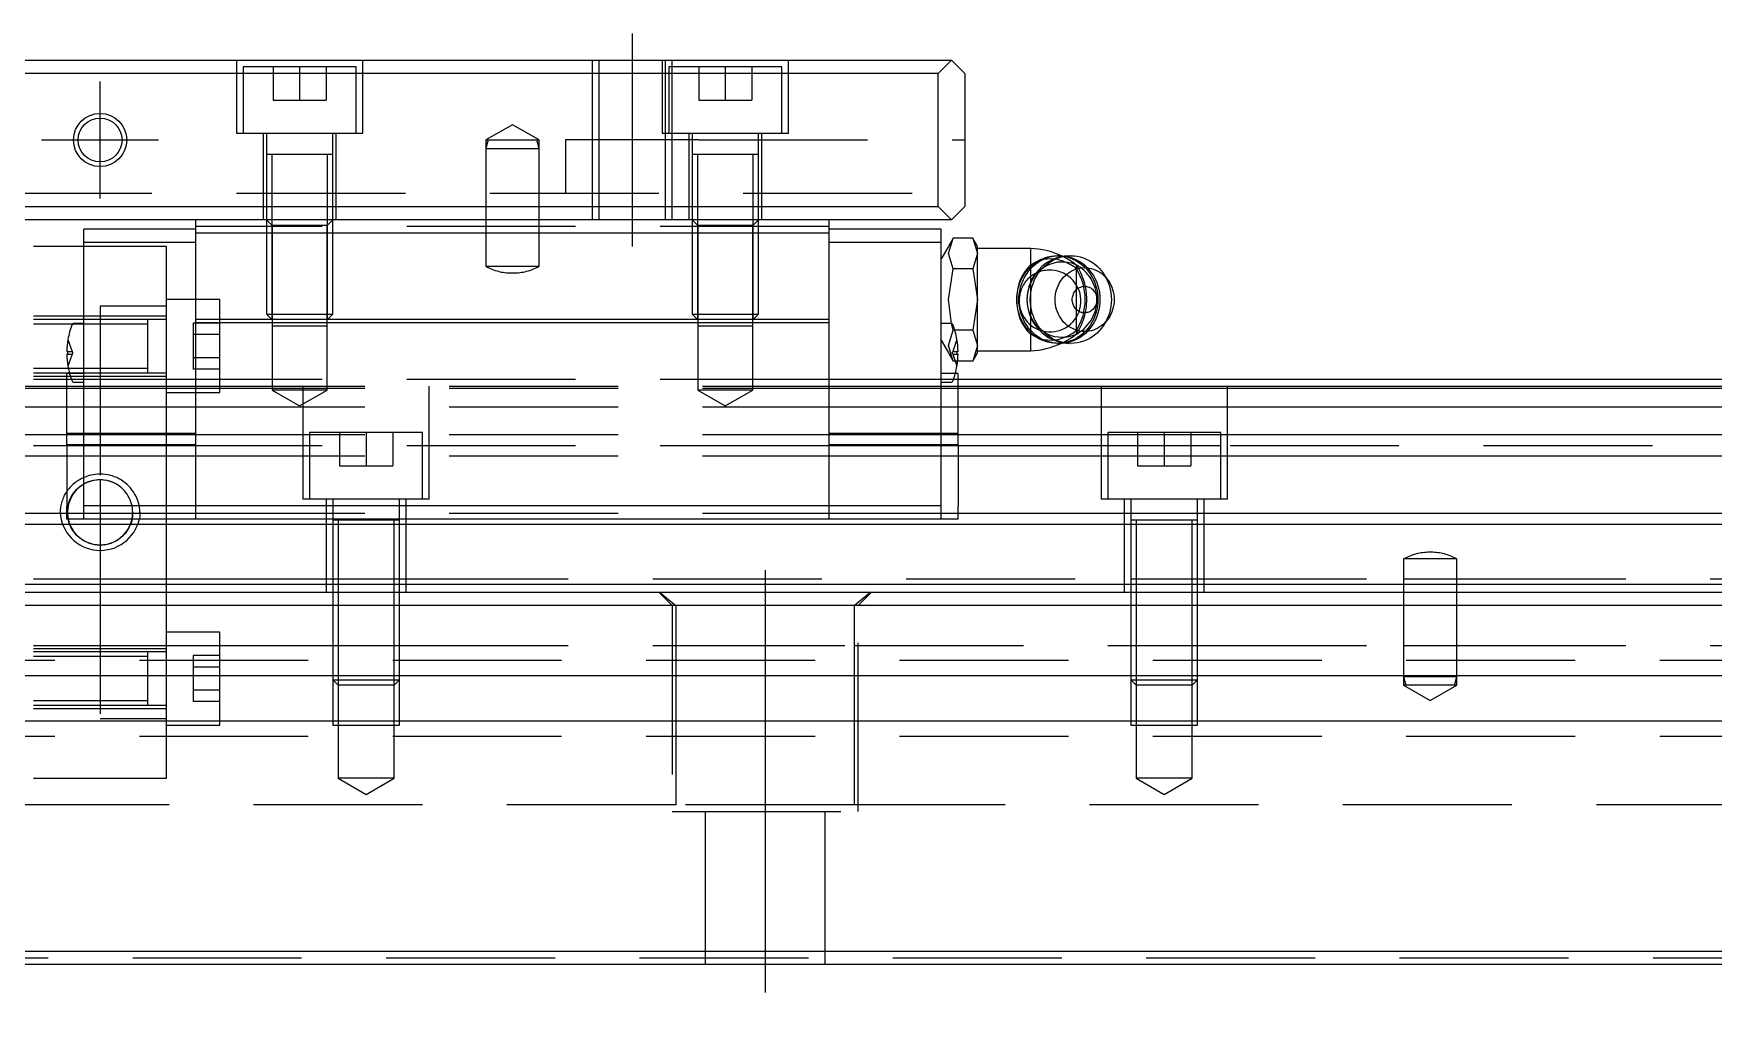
# Model space of a CAD drawing. Extents: x -12 to 975, y -341 to 120.
# Drawn here: x 355 to 481.3, y -318.2 to -245 of the extents above; entities that cross this region are included whole.
import ezdxf

# ---------------------------------------------------------------- set-up
doc = ezdxf.new("R2010")
doc.units = 0
doc.linetypes.add('CENTER', pattern=[50.8, 31.75, -6.35, 6.35, -6.35])
doc.linetypes.add('DASHED', pattern=[19.05, 12.7, -6.35])
doc.layers.get('0').update_dxf_attribs({"linetype": 'CONTINUOUS'})
doc.layers.add('CENTER', color=1, linetype='CENTER')

msp = doc.modelspace()

# ---------------------------------------------------------------- linework, layer by layer
at = {"color": 7, "linetype": 'CONTINUOUS'}
for p, q in [((276, -247.04), (424, -247.04)), ((424, -247.04), (423, -248.04)), ((425, -248.04), (424, -247.04)), ((423, -248.04), (277, -248.04)), ((423, -258.04), (423, -248.04)), ((425, -248.04), (425, -258.04)), ((377.5, -254.14), (372.5, -254.14)), ((277, -258.04), (423, -258.04)), ((423, -258.04), (424, -259.04)), ((424, -259.04), (425, -258.04)), ((424, -259.04), (276, -259.04)), ((367.2, -259.74), (358.77, -259.74)), ((358.77, -260.74), (358.77, -259.74)), ((367.2, -260.04), (367.2, -259.04)), ((367.2, -266.54), (367.2, -260.04)), ((414.8, -260.04), (367.2, -260.04)), ((414.8, -260.04), (414.8, -259.04)), ((423.23, -259.74), (414.8, -259.74)), ((414.8, -266.54), (414.8, -260.04)), ((423.23, -260.74), (423.23, -259.74)), ((358.77, -261.04), (355, -261.04)), ((358.77, -280.54), (358.77, -260.74)), ((367.2, -260.74), (358.77, -260.74)), ((423.23, -260.74), (414.8, -260.74)), ((423.23, -280.54), (423.23, -260.74)), ((423.78, -261.04), (423.23, -261.98)), ((424.13, -260.42), (423.78, -261.04)), ((423.78, -261.58), (424.13, -260.42)), ((425.6, -260.42), (424.13, -260.42)), ((425.6, -260.42), (425.6, -260.42)), ((425.96, -261.04), (425.6, -260.42)), ((425.6, -260.42), (425.96, -261.58)), ((425.96, -261.58), (425.96, -261.04)), ((429.96, -261.19), (425.96, -261.19)), ((429.96, -262.43), (429.96, -261.19)), ((424.13, -262.73), (423.78, -261.58)), ((425.96, -261.58), (425.6, -262.73)), ((425.96, -265.04), (425.96, -261.58)), ((429.81, -262.71), (429.99, -262.53)), ((430.72, -262.03), (429.96, -262.43)), ((429.97, -262.71), (430.14, -262.53)), ((429.99, -262.53), (430.18, -262.37)), ((430.14, -262.53), (430.33, -262.37)), ((430.18, -262.37), (430.38, -262.23)), ((430.33, -262.37), (430.53, -262.23)), ((430.38, -262.23), (430.58, -262.1)), ((430.53, -262.23), (430.74, -262.1)), ((430.58, -262.1), (430.8, -261.99)), ((430.74, -262.1), (430.96, -261.99)), ((430.8, -261.99), (431.03, -261.9)), ((430.83, -262.71), (431, -262.53)), ((430.96, -261.99), (431.18, -261.9)), ((431, -262.53), (431.19, -262.37)), ((431.03, -261.9), (431.26, -261.83)), ((431.18, -261.9), (431.41, -261.83)), ((431.19, -262.37), (431.39, -262.23)), ((431.26, -261.83), (431.49, -261.78)), ((431.39, -262.23), (431.6, -262.1)), ((431.41, -261.83), (431.64, -261.78)), ((431.49, -261.78), (431.73, -261.75)), ((431.6, -262.1), (431.81, -261.99)), ((431.64, -261.78), (431.88, -261.75)), ((431.73, -261.75), (431.97, -261.74)), ((431.81, -261.99), (432.04, -261.9)), ((431.88, -261.75), (432.12, -261.74)), ((432.12, -261.74), (431.97, -261.74)), ((432.04, -261.9), (432.27, -261.83)), ((432.12, -261.74), (432.53, -261.77)), ((432.27, -261.83), (432.5, -261.78)), ((432.5, -261.78), (432.74, -261.75)), ((432.74, -261.75), (432.98, -261.74)), ((432.98, -261.74), (433.22, -261.75)), ((433.22, -261.75), (433.45, -261.78)), ((433.45, -261.78), (433.69, -261.83)), ((433.49, -262.71), (433.66, -262.67)), ((433.66, -262.67), (433.83, -262.65)), ((433.69, -261.83), (433.92, -261.9)), ((433.83, -262.65), (434, -262.64)), ((433.92, -261.9), (434.14, -261.99)), ((434, -262.64), (434.18, -262.65)), ((434.14, -261.99), (434.36, -262.09)), ((434.18, -262.65), (434.35, -262.67)), ((434.35, -262.67), (434.52, -262.7)), ((434.36, -262.09), (434.56, -262.22)), ((434.56, -262.22), (434.76, -262.36)), ((434.76, -262.36), (434.95, -262.52)), ((434.95, -262.52), (435.12, -262.69)), ((423.78, -265.04), (424.13, -262.73)), ((425.6, -262.73), (424.13, -262.73)), ((425.6, -262.73), (425.96, -265.04)), ((429.07, -264.02), (429.15, -263.78)), ((429.15, -263.78), (429.25, -263.54)), ((429.22, -264.02), (429.31, -263.78)), ((429.25, -263.54), (429.37, -263.32)), ((429.31, -263.78), (429.41, -263.54)), ((429.37, -263.32), (429.5, -263.1)), ((429.41, -263.54), (429.52, -263.32)), ((429.5, -263.1), (429.65, -262.9)), ((429.52, -263.32), (429.66, -263.1)), ((429.65, -262.9), (429.81, -262.71)), ((429.66, -263.1), (429.8, -262.9)), ((429.8, -262.9), (429.97, -262.71)), ((430.08, -264.02), (430.16, -263.78)), ((430.16, -263.78), (430.26, -263.54)), ((430.26, -263.54), (430.38, -263.32)), ((430.38, -263.32), (430.51, -263.1)), ((430.51, -263.1), (430.66, -262.9)), ((430.66, -262.9), (430.83, -262.71)), ((432.04, -263.95), (432.12, -263.79)), ((432.12, -263.79), (432.22, -263.63)), ((432.22, -263.63), (432.33, -263.49)), ((432.33, -263.49), (432.44, -263.35)), ((432.44, -263.35), (432.57, -263.22)), ((432.57, -263.22), (432.71, -263.1)), ((432.71, -263.1), (432.85, -263)), ((432.85, -263), (433, -262.91)), ((433, -262.91), (433.16, -262.83)), ((433.16, -262.83), (433.32, -262.76)), ((433.32, -262.76), (433.49, -262.71)), ((434.52, -262.7), (434.69, -262.75)), ((434.69, -262.75), (434.85, -262.82)), ((434.85, -262.82), (435.01, -262.9)), ((435.01, -262.9), (435.16, -262.99)), ((435.12, -262.69), (435.29, -262.88)), ((435.16, -262.99), (435.31, -263.09)), ((435.29, -262.88), (435.44, -263.08)), ((435.31, -263.09), (435.44, -263.2)), ((435.8, -263.62), (435.44, -263.08)), ((435.44, -263.2), (435.57, -263.33)), ((435.57, -263.33), (435.69, -263.47)), ((435.69, -263.47), (435.8, -263.62)), ((435.8, -263.62), (435.9, -263.77)), ((435.9, -263.77), (435.98, -263.94)), ((435.98, -263.94), (436.06, -264.11)), ((424, -266.84), (423.78, -265.04)), ((425.96, -265.04), (425.6, -267.35)), ((425.96, -268.5), (425.96, -265.04)), ((428.92, -265.04), (428.93, -264.78)), ((428.93, -265.3), (428.92, -265.04)), ((428.93, -264.78), (428.96, -264.52)), ((428.96, -264.52), (429, -264.27)), ((429, -264.27), (429.07, -264.02)), ((429.07, -265.04), (429.08, -264.78)), ((429.08, -265.3), (429.07, -265.04)), ((429.08, -264.78), (429.11, -264.52)), ((429.11, -264.52), (429.16, -264.27)), ((429.16, -264.27), (429.22, -264.02)), ((429.93, -265.04), (429.94, -264.78)), ((429.94, -265.3), (429.93, -265.04)), ((429.94, -264.78), (429.97, -264.52)), ((429.97, -264.52), (430.02, -264.27)), ((430.02, -264.27), (430.08, -264.02)), ((431.8, -264.85), (431.82, -264.67)), ((431.8, -265.04), (431.8, -264.85)), ((431.8, -265.23), (431.8, -265.04)), ((431.82, -264.67), (431.86, -264.48)), ((431.86, -264.48), (431.91, -264.3)), ((431.91, -264.3), (431.97, -264.12)), ((431.97, -264.12), (432.04, -263.95)), ((433.09, -264.95), (433.1, -264.87)), ((433.09, -265.04), (433.09, -264.95)), ((433.09, -265.13), (433.09, -265.04)), ((433.1, -265.21), (433.09, -265.13)), ((433.1, -264.87), (433.12, -264.78)), ((433.12, -264.78), (433.15, -264.7)), ((433.15, -264.7), (433.18, -264.62)), ((433.18, -264.62), (433.21, -264.54)), ((433.21, -264.54), (433.26, -264.47)), ((433.26, -264.47), (433.31, -264.4)), ((433.31, -264.4), (433.36, -264.33)), ((433.36, -264.33), (433.42, -264.27)), ((433.42, -264.27), (433.48, -264.22)), ((433.48, -264.22), (433.55, -264.17)), ((433.55, -264.17), (433.62, -264.13)), ((433.62, -264.13), (433.7, -264.1)), ((433.7, -264.1), (433.78, -264.07)), ((433.78, -264.07), (433.85, -264.06)), ((433.85, -264.06), (433.93, -264.04)), ((433.93, -264.04), (434.01, -264.04)), ((434.01, -264.04), (434.1, -264.04)), ((434.1, -264.04), (434.18, -264.06)), ((434.18, -264.06), (434.25, -264.07)), ((434.25, -264.07), (434.33, -264.1)), ((434.33, -264.1), (434.41, -264.13)), ((434.41, -264.13), (434.48, -264.17)), ((434.48, -264.17), (434.54, -264.22)), ((434.54, -264.22), (434.61, -264.27)), ((434.61, -264.27), (434.67, -264.33)), ((434.67, -264.33), (434.72, -264.4)), ((434.72, -264.4), (434.77, -264.47)), ((434.77, -264.47), (434.81, -264.54)), ((434.81, -264.54), (434.85, -264.62)), ((434.85, -264.62), (434.88, -264.7)), ((434.88, -264.7), (434.91, -264.78)), ((434.91, -264.78), (434.92, -264.87)), ((434.92, -264.87), (434.94, -264.95)), ((434.94, -265.13), (434.92, -265.21)), ((434.94, -264.95), (434.94, -265.04)), ((434.94, -265.04), (434.94, -265.13)), ((436.06, -264.11), (436.12, -264.29)), ((436.12, -264.29), (436.17, -264.47)), ((436.17, -264.47), (436.2, -264.66)), ((436.2, -264.66), (436.23, -264.85)), ((436.23, -264.85), (436.23, -265.04)), ((436.23, -265.04), (436.23, -265.23)), ((428.96, -265.56), (428.93, -265.3)), ((429, -265.81), (428.96, -265.56)), ((429.07, -266.06), (429, -265.81)), ((429.15, -266.3), (429.07, -266.06)), ((429.11, -265.56), (429.08, -265.3)), ((429.16, -265.81), (429.11, -265.56)), ((429.25, -266.54), (429.15, -266.3)), ((429.22, -266.06), (429.16, -265.81)), ((429.31, -266.3), (429.22, -266.06)), ((429.41, -266.54), (429.31, -266.3)), ((429.97, -265.56), (429.94, -265.3)), ((430.02, -265.81), (429.97, -265.56)), ((430.08, -266.06), (430.02, -265.81)), ((430.16, -266.3), (430.08, -266.06)), ((430.26, -266.54), (430.16, -266.3)), ((431.82, -265.41), (431.8, -265.23)), ((431.86, -265.6), (431.82, -265.41)), ((431.91, -265.78), (431.86, -265.6)), ((431.97, -265.96), (431.91, -265.78)), ((432.04, -266.13), (431.97, -265.96)), ((432.12, -266.29), (432.04, -266.13)), ((432.22, -266.45), (432.12, -266.29)), ((432.33, -266.59), (432.22, -266.45)), ((433.12, -265.3), (433.1, -265.21)), ((433.15, -265.38), (433.12, -265.3)), ((433.18, -265.46), (433.15, -265.38)), ((433.21, -265.54), (433.18, -265.46)), ((433.26, -265.61), (433.21, -265.54)), ((433.31, -265.68), (433.26, -265.61)), ((433.36, -265.75), (433.31, -265.68)), ((433.42, -265.81), (433.36, -265.75)), ((433.48, -265.86), (433.42, -265.81)), ((433.55, -265.91), (433.48, -265.86)), ((433.62, -265.95), (433.55, -265.91)), ((433.7, -265.98), (433.62, -265.95)), ((433.78, -266.01), (433.7, -265.98)), ((433.85, -266.02), (433.78, -266.01)), ((433.93, -266.04), (433.85, -266.02)), ((434.01, -266.04), (433.93, -266.04)), ((434.1, -266.04), (434.01, -266.04)), ((434.18, -266.02), (434.1, -266.04)), ((434.25, -266.01), (434.18, -266.02)), ((434.33, -265.98), (434.25, -266.01)), ((434.41, -265.95), (434.33, -265.98)), ((434.48, -265.91), (434.41, -265.95)), ((434.54, -265.86), (434.48, -265.91)), ((434.61, -265.81), (434.54, -265.86)), ((434.67, -265.75), (434.61, -265.81)), ((434.72, -265.68), (434.67, -265.75)), ((434.77, -265.61), (434.72, -265.68)), ((434.81, -265.54), (434.77, -265.61)), ((434.85, -265.46), (434.81, -265.54)), ((434.88, -265.38), (434.85, -265.46)), ((434.91, -265.3), (434.88, -265.38)), ((434.92, -265.21), (434.91, -265.3)), ((435.44, -267), (435.8, -266.46)), ((435.8, -266.46), (435.69, -266.61)), ((435.9, -266.31), (435.8, -266.46)), ((435.98, -266.14), (435.9, -266.31)), ((436.06, -265.97), (435.98, -266.14)), ((436.12, -265.79), (436.06, -265.97)), ((436.17, -265.61), (436.12, -265.79)), ((436.2, -265.42), (436.17, -265.61)), ((436.23, -265.23), (436.2, -265.42)), ((358.77, -266.84), (357.99, -266.84)), ((367.2, -266.79), (367.2, -266.54)), ((414.8, -266.54), (367.2, -266.54)), ((367.2, -280.54), (367.2, -266.79)), ((414.8, -266.79), (367.2, -266.79)), ((414.8, -266.79), (414.8, -266.54)), ((414.8, -280.54), (414.8, -266.79)), ((424.01, -266.84), (423.23, -266.84)), ((425.6, -267.35), (424.26, -267.35)), ((425.6, -267.35), (425.96, -268.5)), ((429.37, -266.76), (429.25, -266.54)), ((429.5, -266.98), (429.37, -266.76)), ((429.52, -266.76), (429.41, -266.54)), ((429.65, -267.18), (429.5, -266.98)), ((429.66, -266.98), (429.52, -266.76)), ((429.81, -267.37), (429.65, -267.18)), ((429.8, -267.18), (429.66, -266.98)), ((429.97, -267.37), (429.8, -267.18)), ((429.99, -267.55), (429.81, -267.37)), ((429.96, -267.65), (430.72, -268.05)), ((429.96, -268.89), (429.96, -267.65)), ((430.14, -267.55), (429.97, -267.37)), ((430.18, -267.71), (429.99, -267.55)), ((430.33, -267.71), (430.14, -267.55)), ((430.38, -267.85), (430.18, -267.71)), ((430.38, -266.76), (430.26, -266.54)), ((430.53, -267.85), (430.33, -267.71)), ((430.51, -266.98), (430.38, -266.76)), ((430.66, -267.18), (430.51, -266.98)), ((430.83, -267.37), (430.66, -267.18)), ((431, -267.55), (430.83, -267.37)), ((431.19, -267.71), (431, -267.55)), ((431.39, -267.85), (431.19, -267.71)), ((432.44, -266.73), (432.33, -266.59)), ((432.57, -266.86), (432.44, -266.73)), ((432.71, -266.98), (432.57, -266.86)), ((432.85, -267.08), (432.71, -266.98)), ((433, -267.17), (432.85, -267.08)), ((433.16, -267.25), (433, -267.17)), ((433.32, -267.32), (433.16, -267.25)), ((433.49, -267.37), (433.32, -267.32)), ((433.66, -267.41), (433.49, -267.37)), ((433.83, -267.43), (433.66, -267.41)), ((434, -267.44), (433.83, -267.43)), ((434.18, -267.43), (434, -267.44)), ((434.35, -267.41), (434.18, -267.43)), ((434.52, -267.38), (434.35, -267.41)), ((434.69, -267.33), (434.52, -267.38)), ((434.76, -267.72), (434.56, -267.86)), ((434.85, -267.26), (434.69, -267.33)), ((434.95, -267.56), (434.76, -267.72)), ((435.01, -267.18), (434.85, -267.26)), ((435.12, -267.39), (434.95, -267.56)), ((435.16, -267.09), (435.01, -267.18)), ((435.29, -267.2), (435.12, -267.39)), ((435.31, -266.99), (435.16, -267.09)), ((435.44, -267), (435.29, -267.2)), ((435.44, -266.88), (435.31, -266.99)), ((435.57, -266.75), (435.44, -266.88)), ((435.69, -266.61), (435.57, -266.75)), ((357.58, -268.94), (357.5, -268.94)), ((357.58, -269.14), (357.58, -268.94)), ((424.42, -268.94), (424.42, -269.14)), ((424.5, -268.94), (424.42, -268.94)), ((425.96, -268.5), (425.6, -269.66)), ((425.96, -269.04), (425.96, -268.5)), ((425.96, -268.89), (429.96, -268.89)), ((430.58, -267.98), (430.38, -267.85)), ((430.74, -267.98), (430.53, -267.85)), ((430.8, -268.09), (430.58, -267.98)), ((430.96, -268.09), (430.74, -267.98)), ((431.03, -268.18), (430.8, -268.09)), ((431.18, -268.18), (430.96, -268.09)), ((431.26, -268.25), (431.03, -268.18)), ((431.41, -268.25), (431.18, -268.18)), ((431.49, -268.3), (431.26, -268.25)), ((431.6, -267.98), (431.39, -267.85)), ((431.64, -268.3), (431.41, -268.25)), ((431.73, -268.33), (431.49, -268.3)), ((431.81, -268.09), (431.6, -267.98)), ((431.88, -268.33), (431.64, -268.3)), ((431.97, -268.34), (431.73, -268.33)), ((432.04, -268.18), (431.81, -268.09)), ((432.12, -268.34), (431.88, -268.33)), ((431.97, -268.34), (432.12, -268.34)), ((432.27, -268.25), (432.04, -268.18)), ((432.53, -268.31), (432.12, -268.34)), ((432.5, -268.3), (432.27, -268.25)), ((432.74, -268.33), (432.5, -268.3)), ((432.98, -268.34), (432.74, -268.33)), ((433.22, -268.33), (432.98, -268.34)), ((433.45, -268.3), (433.22, -268.33)), ((433.69, -268.25), (433.45, -268.3)), ((433.92, -268.18), (433.69, -268.25)), ((434.14, -268.09), (433.92, -268.18)), ((434.36, -267.99), (434.14, -268.09)), ((434.56, -267.86), (434.36, -267.99)), ((357.5, -269.14), (357.58, -269.14)), ((424.42, -269.14), (424.5, -269.14)), ((425.6, -269.66), (424.47, -269.66)), ((425.6, -269.66), (425.96, -269.04)), ((425.6, -269.66), (425.6, -269.66)), ((357.71, -270.61), (357.5, -270.61)), ((357.5, -273.21), (357.5, -270.61)), ((357.99, -271.24), (358.77, -271.24)), ((423.23, -271.24), (424.01, -271.24)), ((424.5, -270.61), (424.29, -270.61)), ((424.5, -273.21), (424.5, -270.61)), ((628, -271.04), (424.5, -271.04)), ((342.5, -271.54), (357.5, -271.54)), ((342.5, -271.7), (357.5, -271.7)), ((424.5, -271.54), (700, -271.54)), ((424.5, -271.7), (700, -271.7)), ((342.5, -273.1), (357.5, -273.1)), ((357.5, -275.12), (357.5, -273.21)), ((424.5, -273.1), (700, -273.1)), ((424.5, -275.12), (424.5, -273.21)), ((342.5, -275.18), (357.5, -275.18)), ((357.5, -275.97), (357.5, -275.12)), ((358.77, -275.12), (357.5, -275.12)), ((424.5, -275.12), (423.23, -275.12)), ((424.5, -275.97), (424.5, -275.12)), ((424.5, -275.18), (700, -275.18)), ((357.5, -275.97), (357.5, -280.58)), ((358.77, -275.97), (357.5, -275.97)), ((424.5, -275.97), (423.23, -275.97)), ((424.5, -275.97), (424.5, -280.58)), ((342.5, -276.8), (357.5, -276.8)), ((424.5, -276.8), (700, -276.8)), ((342.5, -281.09), (357.5, -281.09)), ((357.5, -281.54), (357.5, -280.58)), ((358.77, -281.54), (357.5, -281.54)), ((358.77, -281.54), (358.77, -280.54)), ((367.2, -280.54), (358.77, -280.54)), ((367.2, -281.54), (358.77, -281.54)), ((367.2, -281.54), (367.2, -280.54)), ((414.8, -280.54), (367.2, -280.54)), ((414.8, -281.54), (367.2, -281.54)), ((423.23, -280.54), (414.8, -280.54)), ((414.8, -281.54), (414.8, -280.54)), ((423.23, -281.54), (414.8, -281.54)), ((423.23, -281.54), (423.23, -280.54)), ((424.5, -281.54), (423.23, -281.54)), ((424.5, -281.54), (424.5, -280.58)), ((424.5, -281.09), (700, -281.09)), ((0, -281.94), (700, -281.94)), ((382.5, -281.64), (377.5, -281.64)), ((0, -286.44), (700, -286.44)), ((1, -287.04), (699, -287.04)), ((698, -288.04), (2, -288.04)), ((698, -293.34), (2, -293.34)), ((698, -296.74), (2, -296.74)), ((363.6, -295.54), (363.6, -295.54)), ((2, -314.04), (698, -314.04)), ((699, -315.04), (1, -315.04))]:
    msp.add_line(p, q, dxfattribs=at)
at = {"color": 3, "linetype": 'DASHED'}
for p, q in [((370.25, -247.04), (370.25, -252.54)), ((379.75, -252.54), (379.75, -247.04)), ((397, -247.04), (397, -259.04)), ((397.5, -247.04), (397.5, -259.04)), ((402.25, -247.04), (402.25, -252.54)), ((402.5, -259.04), (402.5, -247.04)), ((403, -247.54), (403, -247.04)), ((411.75, -252.54), (411.75, -247.04)), ((370.75, -247.54), (370.75, -252.54)), ((379.25, -247.54), (370.75, -247.54)), ((373, -247.54), (373, -250.04)), ((375, -247.54), (375, -250.04)), ((377, -247.54), (377, -250.04)), ((379.25, -252.54), (379.25, -247.54)), ((402.75, -247.54), (402.75, -252.54)), ((411.25, -247.54), (402.75, -247.54)), ((403, -252.54), (403, -247.54)), ((405, -247.54), (405, -250.04)), ((407, -247.54), (407, -250.04)), ((409, -247.54), (409, -250.04)), ((411.25, -252.54), (411.25, -247.54)), ((373, -250.04), (375, -250.04)), ((375, -250.04), (377, -250.04)), ((405, -250.04), (407, -250.04)), ((407, -250.04), (409, -250.04)), ((370.25, -252.54), (379.75, -252.54)), ((372.25, -252.54), (372.25, -259.04)), ((372.5, -252.54), (372.5, -254.14)), ((377.5, -254.14), (377.5, -252.54)), ((377.75, -259.04), (377.75, -252.54)), ((391, -251.89), (389, -253.04)), ((393, -253.04), (391, -251.89)), ((402.25, -252.54), (411.75, -252.54)), ((403, -259.04), (403, -252.54)), ((404.25, -252.54), (404.25, -259.04)), ((404.5, -252.54), (404.5, -254.14)), ((409.5, -254.14), (409.5, -252.54)), ((409.75, -259.04), (409.75, -252.54)), ((389, -253.04), (389, -253.67)), ((389.17, -253.04), (389, -253.67)), ((389, -253.04), (391, -253.04)), ((389, -253.67), (389, -259.04)), ((389, -253.67), (393, -253.67)), ((391, -253.04), (393, -253.04)), ((393, -253.67), (392.83, -253.04)), ((393, -253.67), (393, -253.04)), ((393, -259.04), (393, -253.67)), ((405, -253.04), (395, -253.04)), ((395, -253.04), (395, -257.04)), ((405, -253.04), (425, -253.04)), ((372.5, -254.14), (372.5, -254.15)), ((372.5, -254.14), (372.5, -259.04)), ((372.5, -254.14), (372.5, -254.14)), ((377.5, -254.14), (372.5, -254.14)), ((372.9, -254.14), (372.9, -259.04)), ((377.1, -259.04), (377.1, -254.14)), ((377.5, -254.15), (377.5, -254.14)), ((377.5, -254.14), (377.5, -254.14)), ((377.5, -259.04), (377.5, -254.14)), ((404.5, -254.14), (404.5, -254.15)), ((404.5, -254.14), (404.5, -259.04)), ((404.5, -254.14), (404.5, -254.14)), ((409.5, -254.14), (404.5, -254.14)), ((409.5, -254.14), (404.5, -254.14)), ((404.9, -254.14), (404.9, -259.04)), ((409.1, -259.04), (409.1, -254.14)), ((409.5, -254.15), (409.5, -254.14)), ((409.5, -254.14), (409.5, -254.14)), ((409.5, -259.04), (409.5, -254.14)), ((275, -257.04), (425, -257.04)), ((414.8, -259.54), (367.2, -259.54)), ((372.5, -259.04), (372.94, -259.48)), ((372.5, -259.04), (372.5, -266.14)), ((377.5, -259.04), (372.5, -259.04)), ((372.9, -259.04), (372.9, -266.54)), ((372.94, -259.48), (372.94, -267.04)), ((377.06, -259.48), (372.94, -259.48)), ((377.06, -259.48), (377.5, -259.04)), ((377.06, -267.04), (377.06, -259.48)), ((377.1, -266.54), (377.1, -259.04)), ((377.5, -266.14), (377.5, -259.04)), ((389, -259.04), (389, -262.54)), ((393, -262.54), (393, -259.04)), ((404.5, -259.04), (404.94, -259.48)), ((404.5, -259.04), (404.5, -266.14)), ((409.5, -259.04), (404.5, -259.04)), ((404.9, -259.04), (404.9, -266.54)), ((404.94, -259.48), (404.94, -267.04)), ((409.06, -259.48), (404.94, -259.48)), ((409.06, -259.48), (409.5, -259.04)), ((409.06, -267.04), (409.06, -259.48)), ((409.1, -266.54), (409.1, -259.04)), ((409.5, -266.14), (409.5, -259.04)), ((365, -261.04), (358.77, -261.04)), ((365, -271.54), (365, -261.04)), ((389, -262.54), (393, -262.54)), ((429.96, -267.65), (429.96, -262.43)), ((431.74, -261.98), (430.72, -262.03)), ((430.74, -262.76), (430.89, -262.65)), ((430.89, -262.65), (431.03, -262.55)), ((431.01, -262.57), (431.23, -262.45)), ((431.23, -262.45), (431.47, -262.35)), ((431.47, -262.35), (431.72, -262.27)), ((431.72, -262.27), (431.98, -262.21)), ((431.97, -261.74), (432.21, -261.75)), ((431.98, -262.21), (432.24, -262.19)), ((432.21, -261.75), (432.45, -261.78)), ((432.24, -262.19), (432.5, -262.2)), ((432.45, -261.78), (432.68, -261.83)), ((432.5, -262.2), (432.76, -262.23)), ((432.53, -261.77), (432.77, -261.82)), ((432.68, -261.83), (432.91, -261.9)), ((432.76, -262.23), (433.02, -262.29)), ((432.77, -261.82), (433.01, -261.88)), ((432.91, -261.9), (433.14, -261.99)), ((432.98, -261.74), (432.95, -261.74)), ((433.01, -261.88), (433.24, -261.97)), ((433.02, -262.29), (433.27, -262.38)), ((433.14, -261.99), (433.35, -262.1)), ((433.24, -261.97), (433.46, -262.08)), ((433.27, -262.38), (433.51, -262.49)), ((433.35, -262.1), (433.56, -262.23)), ((433.4, -262.72), (433.4, -262.44)), ((433.46, -262.08), (433.67, -262.2)), ((433.56, -262.23), (433.76, -262.37)), ((433.67, -262.2), (433.88, -262.34)), ((433.76, -262.37), (433.95, -262.53)), ((433.88, -262.34), (434.07, -262.5)), ((433.95, -262.53), (434.12, -262.71)), ((434.07, -262.5), (434.25, -262.68)), ((390.94, -263.04), (391.06, -263.04)), ((429.85, -264.12), (429.91, -263.94)), ((429.91, -263.94), (429.98, -263.77)), ((429.98, -263.77), (430.06, -263.6)), ((430.06, -263.6), (430.15, -263.44)), ((430.15, -263.44), (430.25, -263.29)), ((430.25, -263.29), (430.36, -263.14)), ((430.36, -263.14), (430.48, -263.01)), ((430.48, -263.01), (430.61, -262.88)), ((430.61, -262.88), (430.74, -262.76)), ((433.4, -267.36), (433.4, -262.72)), ((434.12, -262.71), (434.29, -262.9)), ((434.25, -262.68), (434.42, -262.87)), ((434.29, -262.9), (434.44, -263.1)), ((434.42, -262.87), (434.57, -263.08)), ((434.44, -263.1), (434.57, -263.32)), ((434.57, -263.08), (434.71, -263.29)), ((434.57, -263.32), (434.69, -263.54)), ((434.69, -263.54), (434.79, -263.78)), ((434.71, -263.29), (434.83, -263.52)), ((434.79, -263.78), (434.87, -264.02)), ((434.83, -263.52), (434.93, -263.76)), ((434.93, -263.76), (435.02, -264.01)), ((435.44, -263.08), (435.57, -263.3)), ((435.57, -263.3), (435.69, -263.53)), ((435.69, -263.53), (435.79, -263.76)), ((435.79, -263.76), (435.88, -264.01)), ((367.2, -265.04), (365, -265.04)), ((369, -265.04), (367.2, -265.04)), ((369, -271.54), (369, -265.04)), ((429.7, -265.04), (429.71, -264.85)), ((429.71, -265.23), (429.7, -265.04)), ((429.71, -264.85), (429.73, -264.66)), ((429.73, -264.66), (429.76, -264.48)), ((429.76, -264.48), (429.8, -264.3)), ((429.8, -264.3), (429.85, -264.12)), ((434.87, -264.02), (434.93, -264.27)), ((434.93, -264.27), (434.98, -264.52)), ((434.98, -264.52), (435.01, -264.78)), ((435.01, -264.78), (435.02, -265.04)), ((435.02, -265.04), (435.01, -265.3)), ((435.02, -264.01), (435.08, -264.26)), ((435.08, -264.26), (435.13, -264.52)), ((435.13, -264.52), (435.16, -264.78)), ((435.16, -264.78), (435.17, -265.04)), ((435.17, -265.04), (435.16, -265.3)), ((435.88, -264.01), (435.94, -264.26)), ((435.94, -264.26), (435.99, -264.52)), ((435.99, -264.52), (436.02, -264.78)), ((436.02, -264.78), (436.03, -265.04)), ((436.03, -265.04), (436.02, -265.3)), ((365, -266.29), (355, -266.29)), ((365, -265.54), (360, -265.54)), ((360, -265.54), (360, -278.58)), ((372.5, -266.14), (372.9, -266.54)), ((372.5, -266.14), (377.5, -266.14)), ((377.1, -266.54), (377.5, -266.14)), ((404.5, -266.14), (404.9, -266.54)), ((404.5, -266.14), (409.5, -266.14)), ((409.1, -266.54), (409.5, -266.14)), ((429.73, -265.42), (429.71, -265.23)), ((429.76, -265.6), (429.73, -265.42)), ((429.8, -265.78), (429.76, -265.6)), ((429.85, -265.96), (429.8, -265.78)), ((429.91, -266.14), (429.85, -265.96)), ((429.98, -266.31), (429.91, -266.14)), ((430.06, -266.48), (429.98, -266.31)), ((434.79, -266.3), (434.69, -266.54)), ((434.87, -266.06), (434.79, -266.3)), ((434.93, -266.32), (434.83, -266.56)), ((434.93, -265.81), (434.87, -266.06)), ((434.98, -265.56), (434.93, -265.81)), ((435.02, -266.07), (434.93, -266.32)), ((435.01, -265.3), (434.98, -265.56)), ((435.08, -265.82), (435.02, -266.07)), ((435.13, -265.56), (435.08, -265.82)), ((435.16, -265.3), (435.13, -265.56)), ((435.79, -266.32), (435.69, -266.55)), ((435.88, -266.07), (435.79, -266.32)), ((435.94, -265.82), (435.88, -266.07)), ((435.99, -265.56), (435.94, -265.82)), ((436.02, -265.3), (435.99, -265.56)), ((358.77, -266.54), (355, -266.54)), ((357.9, -266.89), (355, -266.89)), ((358.77, -266.89), (357.9, -266.89)), ((363.6, -266.54), (358.77, -266.54)), ((363.6, -266.89), (358.77, -266.89)), ((365, -266.54), (363.59, -266.54)), ((363.6, -270.54), (363.6, -266.54)), ((363.6, -268.54), (363.6, -266.54)), ((363.6, -270.54), (363.6, -266.54)), ((363.6, -268.54), (363.6, -266.54)), ((363.6, -270.19), (363.6, -266.89)), ((369, -266.81), (367, -266.81)), ((367, -266.81), (367, -267.67)), ((367, -267.67), (367, -269.41)), ((369, -267.67), (367, -267.67)), ((372.93, -267.04), (372.93, -271.84)), ((377.07, -267.04), (372.93, -267.04)), ((377.07, -271.84), (377.07, -267.04)), ((404.93, -267.04), (404.93, -271.84)), ((409.07, -267.04), (404.93, -267.04)), ((409.07, -271.84), (409.07, -267.04)), ((423.78, -268.5), (424.13, -267.35)), ((424.13, -267.35), (424, -266.84)), ((424.26, -267.35), (424.13, -267.35)), ((430.15, -266.64), (430.06, -266.48)), ((430.25, -266.79), (430.15, -266.64)), ((430.36, -266.94), (430.25, -266.79)), ((430.48, -267.07), (430.36, -266.94)), ((430.61, -267.2), (430.48, -267.07)), ((430.74, -267.32), (430.61, -267.2)), ((430.89, -267.43), (430.74, -267.32)), ((431.03, -267.53), (430.89, -267.43)), ((431.05, -267.53), (431.01, -267.51)), ((431.28, -267.66), (431.05, -267.53)), ((431.53, -267.76), (431.28, -267.66)), ((433.32, -267.68), (433.08, -267.77)), ((433.4, -267.64), (433.4, -267.36)), ((433.76, -267.71), (433.56, -267.85)), ((433.95, -267.55), (433.76, -267.71)), ((434.07, -267.58), (433.88, -267.74)), ((434.12, -267.37), (433.95, -267.55)), ((434.25, -267.4), (434.07, -267.58)), ((434.29, -267.18), (434.12, -267.37)), ((434.42, -267.21), (434.25, -267.4)), ((434.44, -266.98), (434.29, -267.18)), ((434.57, -267.01), (434.42, -267.21)), ((434.57, -266.76), (434.44, -266.98)), ((434.69, -266.54), (434.57, -266.76)), ((434.71, -266.79), (434.57, -267.01)), ((434.83, -266.56), (434.71, -266.79)), ((435.57, -266.78), (435.44, -267)), ((435.69, -266.55), (435.57, -266.78)), ((357.58, -268.04), (357.9, -268.94)), ((357.58, -268.94), (357.9, -268.94)), ((357.9, -268.94), (357.94, -269.04)), ((423.23, -268.1), (423.78, -269.04)), ((424.13, -269.66), (423.78, -268.5)), ((424.1, -268.94), (424.06, -269.04)), ((424.42, -268.04), (424.1, -268.94)), ((424.1, -268.94), (424.42, -268.94)), ((430.72, -268.05), (431.74, -268.1)), ((431.78, -267.83), (431.53, -267.76)), ((432.04, -267.87), (431.78, -267.83)), ((432.21, -268.33), (431.97, -268.34)), ((432.3, -267.89), (432.04, -267.87)), ((432.45, -268.3), (432.21, -268.33)), ((432.56, -267.88), (432.3, -267.89)), ((432.68, -268.25), (432.45, -268.3)), ((432.77, -268.26), (432.53, -268.31)), ((432.82, -267.84), (432.56, -267.88)), ((432.91, -268.18), (432.68, -268.25)), ((433.01, -268.2), (432.77, -268.26)), ((433.08, -267.77), (432.82, -267.84)), ((433.14, -268.09), (432.91, -268.18)), ((432.95, -268.34), (432.98, -268.34)), ((433.24, -268.11), (433.01, -268.2)), ((433.35, -267.98), (433.14, -268.09)), ((433.46, -268.01), (433.24, -268.11)), ((433.56, -267.85), (433.35, -267.98)), ((433.67, -267.88), (433.46, -268.01)), ((433.88, -267.74), (433.67, -267.88)), ((355, -270.19), (357.61, -270.19)), ((357.9, -269.14), (357.58, -270.04)), ((357.58, -269.14), (357.9, -269.14)), ((357.61, -270.19), (358.77, -270.19)), ((357.9, -269.14), (357.94, -269.04)), ((358.77, -270.19), (363.6, -270.19)), ((363.6, -270.54), (363.6, -270.19)), ((369, -269.41), (367, -269.41)), ((367, -269.41), (367, -270.27)), ((423.78, -269.04), (424.13, -269.66)), ((424.1, -269.14), (424.06, -269.04)), ((424.1, -269.14), (424.42, -270.04)), ((424.1, -269.14), (424.42, -269.14)), ((424.47, -269.66), (424.13, -269.66)), ((355, -270.54), (357.69, -270.54)), ((355, -270.79), (365, -270.79)), ((357.5, -271.04), (355, -271.04)), ((357.84, -271.04), (357.5, -271.04)), ((357.69, -270.54), (358.77, -270.54)), ((358.77, -270.61), (357.71, -270.61)), ((358.77, -271.04), (357.84, -271.04)), ((358.77, -270.54), (363.6, -270.54)), ((360, -271.04), (358.77, -271.04)), ((365, -271.04), (360, -271.04)), ((363.59, -270.54), (363.6, -270.54)), ((363.6, -270.54), (363.6, -270.54)), ((363.6, -270.54), (365, -270.54)), ((367.2, -271.04), (365, -271.04)), ((369, -270.27), (367, -270.27)), ((369, -271.04), (367.2, -271.04)), ((414.8, -271.04), (369, -271.04)), ((423.23, -271.04), (414.8, -271.04)), ((424.29, -270.61), (423.23, -270.61)), ((424.16, -271.04), (423.23, -271.04)), ((424.5, -271.04), (424.16, -271.04)), ((357.5, -271.54), (358.77, -271.54)), ((357.5, -271.7), (358.77, -271.7)), ((358.77, -271.54), (367.2, -271.54)), ((358.77, -271.7), (367.2, -271.7)), ((365, -281.54), (365, -271.54)), ((365, -272.04), (367.2, -272.04)), ((367.2, -271.54), (414.8, -271.54)), ((367.2, -271.7), (414.8, -271.7)), ((367.2, -272.04), (369, -272.04)), ((369, -272.04), (369, -271.54)), ((372.93, -271.84), (375, -273.03)), ((377.07, -271.84), (372.93, -271.84)), ((375, -273.03), (377.07, -271.84)), ((375.25, -271.54), (375.25, -280.04)), ((384.75, -280.04), (384.75, -271.54)), ((404.93, -271.84), (407, -273.03)), ((409.07, -271.84), (404.93, -271.84)), ((407, -273.03), (409.07, -271.84)), ((414.8, -271.54), (423.23, -271.54)), ((414.8, -271.7), (423.23, -271.7)), ((423.23, -271.54), (424.5, -271.54)), ((423.23, -271.7), (424.5, -271.7)), ((435.25, -271.54), (435.25, -280.04)), ((444.75, -280.04), (444.75, -271.54)), ((357.5, -273.1), (358.77, -273.1)), ((358.77, -273.1), (367.2, -273.1)), ((367.2, -273.1), (414.8, -273.1)), ((414.8, -273.1), (423.23, -273.1)), ((423.23, -273.1), (424.5, -273.1)), ((357.5, -275.18), (358.77, -275.18)), ((367.2, -275.12), (358.77, -275.12)), ((358.77, -275.18), (367.2, -275.18)), ((367.2, -275.18), (414.8, -275.18)), ((375.75, -275.04), (375.75, -280.04)), ((384.25, -275.04), (375.75, -275.04)), ((378, -275.04), (378, -277.54)), ((380, -275.04), (380, -277.54)), ((382, -275.04), (382, -277.54)), ((384.25, -280.04), (384.25, -275.04)), ((423.23, -275.12), (414.8, -275.12)), ((414.8, -275.18), (423.23, -275.18)), ((423.23, -275.18), (424.5, -275.18)), ((435.75, -275.04), (435.75, -280.04)), ((444.25, -275.04), (435.75, -275.04)), ((438, -275.04), (438, -277.54)), ((440, -275.04), (440, -277.54)), ((442, -275.04), (442, -277.54)), ((444.25, -280.04), (444.25, -275.04)), ((357.5, -276.04), (355, -276.04)), ((358.77, -276.04), (357.5, -276.04)), ((367.2, -275.97), (358.77, -275.97)), ((365, -276.04), (358.77, -276.04)), ((367.2, -276.04), (365, -276.04)), ((375.75, -276.04), (367.2, -276.04)), ((414.8, -276.04), (375.75, -276.04)), ((423.23, -275.97), (414.8, -275.97)), ((423.23, -276.04), (414.8, -276.04)), ((424.5, -276.04), (423.23, -276.04)), ((435.75, -276.04), (424.5, -276.04)), ((444.25, -276.04), (435.75, -276.04)), ((495.75, -276.04), (444.25, -276.04)), ((357.5, -276.8), (358.77, -276.8)), ((358.77, -276.8), (367.2, -276.8)), ((367.2, -276.8), (414.8, -276.8)), ((378, -277.54), (380, -277.54)), ((380, -277.54), (382, -277.54)), ((414.8, -276.8), (423.23, -276.8)), ((423.23, -276.8), (424.5, -276.8)), ((438, -277.54), (440, -277.54)), ((440, -277.54), (442, -277.54)), ((360, -278.59), (360, -281.54)), ((384.75, -280.04), (375.25, -280.04)), ((377, -280.04), (377, -287.04)), ((377.5, -280.04), (377.5, -281.54)), ((382.5, -281.54), (382.5, -280.04)), ((383, -287.04), (383, -280.04)), ((444.75, -280.04), (435.25, -280.04)), ((437, -280.04), (437, -287.04)), ((437.5, -280.04), (437.5, -281.64)), ((442.5, -281.64), (442.5, -280.04)), ((443, -287.04), (443, -280.04)), ((357.5, -281.09), (358.77, -281.09)), ((358.77, -281.09), (367.2, -281.09)), ((360, -281.54), (360, -283.49)), ((363, -281.04), (362.95, -281.54)), ((365, -287.04), (365, -281.54)), ((367.2, -281.09), (414.8, -281.09)), ((377.5, -281.54), (377.5, -281.64)), ((382.5, -281.64), (382.5, -281.54)), ((414.8, -281.09), (423.23, -281.09)), ((423.23, -281.09), (424.5, -281.09)), ((377.5, -281.63), (377.5, -281.64)), ((377.5, -281.64), (377.5, -287.04)), ((377.5, -281.64), (377.5, -281.64)), ((382.5, -281.64), (377.5, -281.64)), ((377.9, -281.64), (377.9, -287.04)), ((382.1, -287.04), (382.1, -281.64)), ((382.5, -281.64), (382.5, -281.63)), ((382.5, -287.04), (382.5, -281.64)), ((382.5, -281.64), (382.5, -281.64)), ((437.5, -281.63), (437.5, -281.64)), ((437.5, -281.64), (437.5, -287.04)), ((437.5, -281.64), (437.5, -281.64)), ((442.5, -281.64), (437.5, -281.64)), ((437.9, -281.64), (437.9, -287.04)), ((442.1, -287.04), (442.1, -281.64)), ((442.5, -281.64), (442.5, -281.63)), ((442.5, -287.04), (442.5, -281.64)), ((442.5, -281.64), (442.5, -281.64)), ((360, -283.5), (360, -296.54)), ((460.06, -284.04), (459.94, -284.04)), ((458, -284.54), (458, -287.04)), ((462, -284.54), (458, -284.54)), ((462, -287.04), (462, -284.54)), ((355, -286.04), (365, -286.04)), ((365, -286.04), (377.5, -286.04)), ((377.5, -286.04), (377.9, -286.04)), ((377.9, -286.04), (382.1, -286.04)), ((382.1, -286.04), (382.5, -286.04)), ((382.5, -286.04), (437.5, -286.04)), ((437.5, -286.04), (437.9, -286.04)), ((437.9, -286.04), (442.1, -286.04)), ((442.1, -286.04), (442.5, -286.04)), ((442.5, -286.04), (458, -286.04)), ((458, -286.04), (462, -286.04)), ((462, -286.04), (497.5, -286.04)), ((365, -293.34), (365, -287.04)), ((377.5, -287.04), (377.5, -293.34)), ((377.5, -287.04), (377.5, -293.34)), ((377.9, -287.04), (377.9, -293.34)), ((382.1, -293.34), (382.1, -287.04)), ((382.5, -293.34), (382.5, -287.04)), ((382.5, -293.34), (382.5, -287.04)), ((402, -287.04), (403, -288.04)), ((402.06, -287.04), (403.29, -288.04)), ((417.94, -287.04), (416.71, -288.04)), ((417, -288.04), (418, -287.04)), ((437.5, -287.04), (437.5, -293.34)), ((437.5, -287.04), (437.5, -293.34)), ((437.9, -287.04), (437.9, -293.34)), ((442.1, -293.34), (442.1, -287.04)), ((442.5, -293.34), (442.5, -287.04)), ((442.5, -293.34), (442.5, -287.04)), ((458, -287.04), (458, -293.34)), ((462, -293.34), (462, -287.04)), ((403, -288.04), (403, -303.54)), ((403.29, -288.04), (403.29, -293.34)), ((416.71, -293.34), (416.71, -288.04)), ((417, -303.54), (417, -288.04)), ((369, -290.04), (365, -290.04)), ((369, -293.34), (369, -290.04)), ((355, -291.04), (360, -291.04)), ((365, -291.29), (355, -291.29)), ((363.6, -291.54), (355, -291.54)), ((360, -291.04), (365, -291.04)), ((363.6, -291.54), (363.59, -291.54)), ((365, -291.54), (363.6, -291.54)), ((363.6, -291.54), (363.6, -291.54)), ((363.6, -293.34), (363.6, -291.54)), ((365, -291.04), (369, -291.04)), ((369, -291.04), (377.5, -291.04)), ((377.5, -291.04), (377.9, -291.04)), ((377.9, -291.04), (382.1, -291.04)), ((382.1, -291.04), (382.5, -291.04)), ((382.5, -291.04), (403.29, -291.04)), ((403.29, -291.04), (416.71, -291.04)), ((416.71, -291.04), (437.5, -291.04)), ((437.5, -291.04), (437.9, -291.04)), ((437.9, -291.04), (442.1, -291.04)), ((442.1, -291.04), (442.5, -291.04)), ((442.5, -291.04), (458, -291.04)), ((458, -291.04), (462, -291.04)), ((462, -291.04), (497.5, -291.04)), ((699.5, -292.19), (0.5, -292.19)), ((363.6, -291.89), (355, -291.89)), ((369, -291.81), (367, -291.81)), ((367, -291.81), (367, -292.67)), ((369, -292.67), (367, -292.67)), ((367, -292.67), (367, -294.41)), ((363.6, -293.4), (363.6, -293.34)), ((363.6, -293.68), (363.6, -293.4)), ((363.6, -295.54), (363.6, -293.68)), ((365, -296.74), (365, -293.34)), ((369, -296.74), (369, -293.34)), ((377.5, -293.34), (377.5, -293.64)), ((377.5, -293.34), (377.5, -293.64)), ((377.5, -293.64), (377.9, -294.04)), ((377.5, -293.64), (377.5, -296.74)), ((377.5, -293.64), (382.5, -293.64)), ((377.9, -293.34), (377.9, -294.04)), ((377.9, -294.04), (377.9, -297.04)), ((382.1, -294.04), (377.9, -294.04)), ((382.1, -294.04), (382.1, -293.34)), ((382.1, -294.04), (382.5, -293.64)), ((382.1, -297.04), (382.1, -294.04)), ((382.5, -293.64), (382.5, -293.34)), ((382.5, -293.64), (382.5, -293.34)), ((382.5, -296.74), (382.5, -293.64)), ((403.29, -293.34), (403.29, -296.74)), ((416.71, -296.74), (416.71, -293.34)), ((437.5, -293.34), (437.5, -293.64)), ((437.5, -293.34), (437.5, -293.64)), ((437.5, -293.64), (437.9, -294.04)), ((437.5, -293.64), (437.5, -296.74)), ((437.5, -293.64), (442.5, -293.64)), ((437.9, -293.34), (437.9, -294.04)), ((437.9, -294.04), (437.9, -297.04)), ((442.1, -294.04), (437.9, -294.04)), ((442.1, -294.04), (442.1, -293.34)), ((442.1, -294.04), (442.5, -293.64)), ((442.1, -297.04), (442.1, -294.04)), ((442.5, -293.64), (442.5, -293.34)), ((442.5, -293.64), (442.5, -293.34)), ((442.5, -296.74), (442.5, -293.64)), ((458, -293.34), (458, -293.41)), ((458, -293.41), (458, -294.04)), ((458, -293.41), (458.17, -294.04)), ((462, -293.41), (458, -293.41)), ((458, -294.04), (460, -295.19)), ((462, -294.04), (458, -294.04)), ((460, -295.19), (462, -294.04)), ((461.83, -294.04), (462, -293.41)), ((462, -293.41), (462, -293.34)), ((462, -294.04), (462, -293.41)), ((355, -295.19), (363.6, -295.19)), ((369, -294.41), (367, -294.41)), ((367, -294.41), (367, -295.27)), ((369, -295.27), (367, -295.27)), ((355, -295.54), (363.6, -295.54)), ((355, -295.79), (365, -295.79)), ((360, -296.54), (365, -296.54)), ((363.59, -295.54), (363.6, -295.54)), ((363.6, -295.54), (365, -295.54)), ((363.6, -295.54), (363.6, -295.54)), ((365, -301.04), (365, -296.74)), ((369, -297.04), (369, -296.74)), ((377.5, -296.74), (377.5, -297.04)), ((382.5, -297.04), (382.5, -296.74)), ((403.29, -296.74), (403.29, -303.04)), ((416.71, -303.04), (416.71, -296.74)), ((437.5, -296.74), (437.5, -297.04)), ((442.5, -297.04), (442.5, -296.74)), ((699.5, -297.89), (0.5, -297.89)), ((365, -297.04), (369, -297.04)), ((377.5, -297.04), (382.5, -297.04)), ((377.9, -297.04), (377.9, -301.04)), ((382.1, -301.04), (382.1, -297.04)), ((437.5, -297.04), (442.5, -297.04)), ((437.9, -297.04), (437.9, -301.04)), ((442.1, -301.04), (442.1, -297.04)), ((355, -301.04), (365, -301.04)), ((377.9, -301.04), (380, -302.25)), ((382.1, -301.04), (377.9, -301.04)), ((380, -302.25), (382.1, -301.04)), ((437.9, -301.04), (440, -302.25)), ((442.1, -301.04), (437.9, -301.04)), ((440, -302.25), (442.1, -301.04)), ((403.29, -303.04), (296.71, -303.04)), ((416.71, -303.04), (403.29, -303.04)), ((523.29, -303.04), (416.71, -303.04)), ((403, -303.54), (417, -303.54)), ((405.5, -303.54), (405.5, -315.04)), ((414.5, -315.04), (414.5, -303.54)), ((0.5, -314.54), (699.5, -314.54))]:
    msp.add_line(p, q, dxfattribs=at)
at = {"color": 3, "linetype": 'CONTINUOUS'}
msp.add_circle((360, -253.04), 2, dxfattribs=at)
at = {"color": 7, "linetype": 'CONTINUOUS'}
msp.add_circle((360, -253.04), 1.65, dxfattribs=at)
at = {"color": 3, "linetype": 'DASHED'}
msp.add_circle((360, -281.04), 2.46, dxfattribs=at)
at = {"color": 7, "linetype": 'CONTINUOUS'}
for centre, radius, start, end in [((429.73, -267.19), 6, 65.106, 87.8214), ((432.4, -264.91), 3.49, 134.5664, 182.1846), ((432.98, -265.04), 3.3, 92.9134, 180), ((432.37, -265.18), 3.46, 177.7054, 225.6414), ((432.98, -265.04), 3.3, 180, 267.0626), ((363.5, -269.04), 6, 159.1494, 170.4059), ((357.99, -266.94), 0.1, 90, 159.1494), ((424.01, -266.94), 0.1, 20.8506, 90), ((418.5, -269.04), 6, 9.5941, 20.8506), ((363.5, -269.04), 6, 170.4203, 179.0449), ((418.5, -269.04), 6, 0.9551, 9.5797), ((429.73, -262.89), 6, 272.1786, 294.894), ((363.5, -269.04), 6, 180.9551, 189.5797), ((363.5, -269.04), 6, 189.5941, 200.8506), ((418.5, -269.04), 6, 339.1494, 350.4059), ((418.5, -269.04), 6, 350.4203, 359.0449), ((357.99, -271.14), 0.1, 200.8506, 270), ((424.01, -271.14), 0.1, 270, 339.1494)]:
    msp.add_arc(centre, radius, start, end, dxfattribs=at)
at = {"color": 3, "linetype": 'DASHED'}
for centre, radius, start, end in [((390.94, -259.04), 4, 241.0305, 270), ((391.06, -259.04), 4, 270, 298.9695), ((431.11, -265.64), 3.71, 51.8171, 80.1791), ((429.73, -267.19), 6, 63.9092, 65.106), ((429.73, -267.19), 6, 52.2738, 63.9092), ((431.98, -265.04), 2.96, 296.8986, 59.0582), ((429.48, -265.04), 4.7, 0.0002, 33.5861), ((431.35, -265.08), 2.25, 85.1005, 179.084), ((431.42, -265.15), 2.32, 177.2849, 86.8996), ((429.67, -265.04), 4.39, 328.1551, 31.8449), ((429.48, -265.04), 4.7, 326.4139, 359.9998), ((431.11, -264.44), 3.71, 279.8145, 308.1865), ((429.73, -262.89), 6, 296.0908, 307.7262), ((429.73, -262.89), 6, 294.894, 296.0908), ((359.94, -281.17), 2.98, 113.1086, 144.9599), ((360, -281.04), 2.45, 120.1417, 191.7588), ((360.01, -281.15), 2.99, 2.0405, 114.6369), ((360, -281.04), 2.45, 0, 120.1417), ((359.77, -281.05), 2.77, 145.063, 179.8911), ((360.01, -280.89), 3.01, 182.8069, 347.5912), ((360, -281.04), 2.45, 191.7588, 348.2412), ((360, -281.04), 2.45, 348.2412, 0), ((459.94, -288.04), 4, 90, 118.9695), ((460.06, -288.04), 4, 61.0305, 90)]:
    msp.add_arc(centre, radius, start, end, dxfattribs=at)
at = {"layer": 'CENTER', "color": 1, "linetype": 'CENTER'}
for p, q in [((400, -245.04), (400, -261.04)), ((360, -257.44), (360, -248.64)), ((355.6, -253.04), (364.4, -253.04)), ((410, -285.39), (410, -318.19))]:
    msp.add_line(p, q, dxfattribs=at)

doc.saveas('drawing.dxf')
